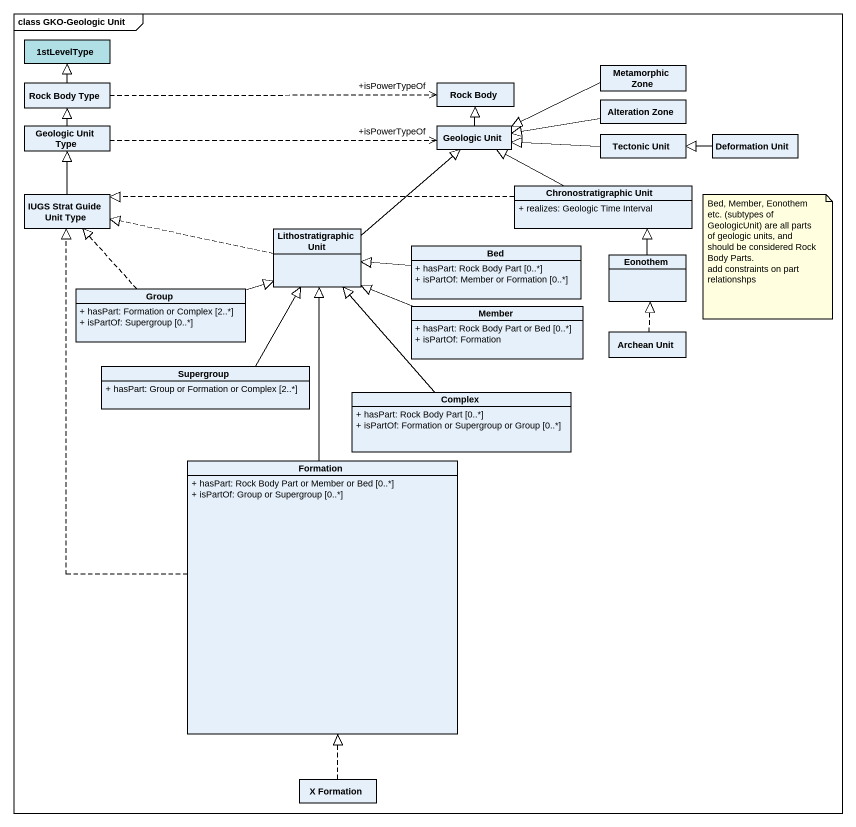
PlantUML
@startuml
mainframe class GKO-Geologic Unit
hide circle
hide empty members
skinparam classAttributeIconSize 0
class "1stLevelType" as c1stLevelType #B0E0E6
class "Rock Body Type" as Rock_Body_Type
class "Rock Body" as Rock_Body
class "Metamorphic Zone" as Metamorphic_Zone
class "Geologic Unit Type" as Geologic_Unit_Type
class "Geologic Unit" as Geologic_Unit
class "Alteration Zone" as Alteration_Zone
class "Tectonic Unit" as Tectonic_Unit
class "Deformation Unit" as Deformation_Unit
class "IUGS Strat Guide Unit Type" as IUGS_Strat_Guide_Unit_Type
class "Chronostratigraphic Unit" as Chronostratigraphic_Unit {
  + realizes: Geologic Time Interval
}
class "Lithostratigraphic Unit" as Lithostratigraphic_Unit
class Bed {
  + hasPart: Rock Body Part [0..*]
  + isPartOf: Member or Formation [0..*]
}
class Eonothem
class "Group" as Group_ {
  + hasPart: Formation or Complex [2..*]
  + isPartOf: Supergroup [0..*]
}
class Member {
  + hasPart: Rock Body Part or Bed [0..*]
  + isPartOf: Formation
}
class "Archean Unit" as Archean_Unit
class Supergroup {
  + hasPart: Group or Formation or Complex [2..*]
}
class Complex {
  + hasPart: Rock Body Part [0..*]
  + isPartOf: Formation or Supergroup or Group [0..*]
}
class Formation {
  + hasPart: Rock Body Part or Member or Bed [0..*]
  + isPartOf: Group or Supergroup [0..*]
}
class "X Formation" as X_Formation
Rock_Body_Type -up-|> c1stLevelType
Rock_Body_Type .right.> "+isPowerTypeOf" Rock_Body
Metamorphic_Zone -left-|> Geologic_Unit
Geologic_Unit_Type -up-|> Rock_Body_Type
Geologic_Unit_Type .right.> "+isPowerTypeOf" Geologic_Unit
Geologic_Unit -up-|> Rock_Body
Alteration_Zone -left-|> Geologic_Unit
Tectonic_Unit -left-|> Geologic_Unit
Deformation_Unit -left-|> Tectonic_Unit
IUGS_Strat_Guide_Unit_Type -up-|> Geologic_Unit_Type
Chronostratigraphic_Unit -left-|> Geologic_Unit
Chronostratigraphic_Unit .left.|> IUGS_Strat_Guide_Unit_Type
Lithostratigraphic_Unit -up-|> Geologic_Unit
Lithostratigraphic_Unit .left.|> IUGS_Strat_Guide_Unit_Type
Bed -left-|> Lithostratigraphic_Unit
Eonothem -up-|> Chronostratigraphic_Unit
Group_ .up.|> IUGS_Strat_Guide_Unit_Type
Group_ -right-|> Lithostratigraphic_Unit
Member -left-|> Lithostratigraphic_Unit
Archean_Unit .up.|> Eonothem
Supergroup -up-|> Lithostratigraphic_Unit
Complex -up-|> Lithostratigraphic_Unit
Formation .up.|> IUGS_Strat_Guide_Unit_Type
Formation -up-|> Lithostratigraphic_Unit
X_Formation .up.|> Formation
note as N1
  Bed, Member, Eonothem etc. (subtypes of GeologicUnit) are all parts of geologic units, and should be considered Rock Body Parts.
  add constraints on part relationshps
end note
@enduml
